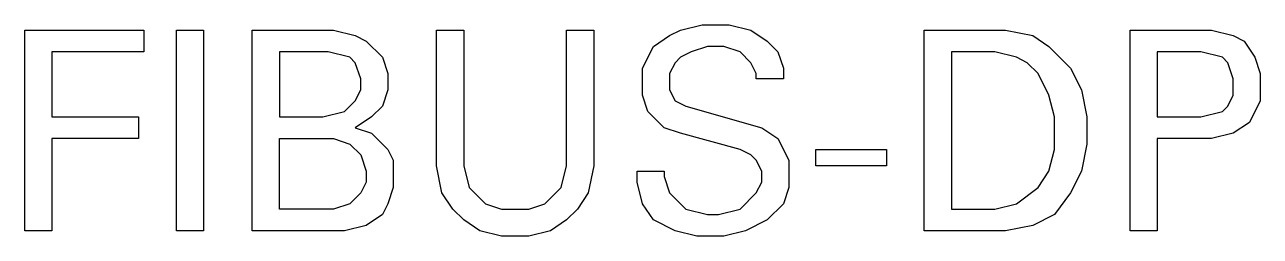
# Model space of a CAD drawing. Extents: x 10 to 879, y 6 to 221.
# Drawn here: x 604.05 to 613.95, y 155.07 to 156.76 of the extents above; entities that cross this region are included whole.
import ezdxf

# ---------------------------------------------------------------- set-up
doc = ezdxf.new("R2010")
doc.units = 0
doc.header["$LTSCALE"] = 5
doc.header["$MEASUREMENT"] = 0
doc.layers.get('0').update_dxf_attribs({"linetype": 'CONTINUOUS'})

msp = doc.modelspace()

# ---------------------------------------------------------------- linework, layer by layer
at = {"color": 7, "linetype": 'Continuous'}
for p, q in [((604.0456, 155.1135), (604.0456, 156.721)), ((604.0456, 156.721), (605.0014, 156.721)), ((605.0014, 156.721), (605.0014, 156.5472)), ((605.2621, 155.1135), (605.2621, 156.721)), ((605.2621, 156.721), (605.4793, 156.721)), ((605.4793, 156.721), (605.4793, 155.1135)), ((605.8704, 155.1135), (605.8704, 156.721)), ((605.8704, 156.721), (606.5221, 156.721)), ((606.5221, 156.721), (606.6958, 156.6776)), ((607.3475, 155.6348), (607.3475, 156.721)), ((607.3475, 156.721), (607.5648, 156.721)), ((607.5648, 156.721), (607.5648, 155.6348)), ((608.3903, 155.6348), (608.3903, 156.721)), ((608.3903, 156.721), (608.6075, 156.721)), ((608.6075, 156.721), (608.6075, 155.6348)), ((609.2157, 156.6776), (609.3026, 156.721)), ((609.3026, 156.721), (609.4764, 156.7645)), ((609.4764, 156.7645), (609.6937, 156.7645)), ((609.6937, 156.7645), (609.8674, 156.721)), ((609.8674, 156.721), (609.9978, 156.6341)), ((611.2577, 155.1135), (611.2577, 156.721)), ((611.2577, 156.721), (611.9094, 156.721)), ((611.9094, 156.721), (612.1267, 156.6776)), ((612.9087, 155.1135), (612.9087, 156.721)), ((612.9087, 156.721), (613.5604, 156.721)), ((613.5604, 156.721), (613.7342, 156.6776)), ((606.6958, 156.6776), (606.7827, 156.6341)), ((606.7827, 156.6341), (606.9131, 156.5038)), ((609.0854, 156.5907), (609.2157, 156.6776)), ((609.9978, 156.6341), (610.0847, 156.5472)), ((612.1267, 156.6776), (612.257, 156.5907)), ((613.7342, 156.6776), (613.8211, 156.6341)), ((613.8211, 156.6341), (613.908, 156.5038)), ((604.2628, 156.5472), (604.2628, 156.0259)), ((605.0014, 156.5472), (604.2628, 156.5472)), ((606.0876, 156.5472), (606.0876, 156.0259)), ((606.4786, 156.5472), (606.0876, 156.5472)), ((606.6524, 156.5038), (606.4786, 156.5472)), ((608.9985, 156.4169), (609.0854, 156.5907)), ((609.3895, 156.5472), (609.3026, 156.5038)), ((609.5199, 156.5907), (609.3895, 156.5472)), ((609.6502, 156.5907), (609.5199, 156.5907)), ((609.7805, 156.5472), (609.6502, 156.5907)), ((609.8674, 156.4603), (609.7805, 156.5472)), ((610.0847, 156.5472), (610.1281, 156.4169)), ((611.475, 156.5472), (611.475, 155.2873)), ((611.8225, 156.5472), (611.475, 156.5472)), ((611.9963, 156.5038), (611.8225, 156.5472)), ((612.257, 156.5907), (612.4308, 156.4169)), ((613.1259, 156.5472), (613.1259, 156.0259)), ((613.4735, 156.5472), (613.1259, 156.5472)), ((613.6473, 156.5038), (613.4735, 156.5472)), ((606.6958, 156.4603), (606.6524, 156.5038)), ((606.7393, 156.33), (606.6958, 156.4603)), ((606.9131, 156.5038), (606.9565, 156.3734)), ((608.9985, 156.1996), (608.9985, 156.4169)), ((609.2592, 156.4603), (609.2157, 156.3734)), ((609.3026, 156.5038), (609.2592, 156.4603)), ((609.9109, 156.3734), (609.8674, 156.4603)), ((610.1281, 156.4169), (610.1281, 156.33)), ((612.0832, 156.4603), (611.9963, 156.5038)), ((612.1701, 156.3734), (612.0832, 156.4603)), ((612.4308, 156.4169), (612.5177, 156.2431)), ((613.6907, 156.4603), (613.6473, 156.5038)), ((613.7342, 156.33), (613.6907, 156.4603)), ((613.908, 156.5038), (613.9514, 156.3734)), ((606.7393, 156.2431), (606.7393, 156.33)), ((606.9565, 156.3734), (606.9565, 156.2431)), ((609.2157, 156.3734), (609.2157, 156.2431)), ((609.9109, 156.33), (609.9109, 156.3734)), ((610.1281, 156.33), (609.9109, 156.33)), ((612.257, 156.1996), (612.1701, 156.3734)), ((613.7342, 156.1996), (613.7342, 156.33)), ((613.9514, 156.3734), (613.9514, 156.1562)), ((606.6958, 156.1562), (606.7393, 156.2431)), ((606.9565, 156.2431), (606.9131, 156.1128)), ((609.2157, 156.2431), (609.2592, 156.1562)), ((612.5177, 156.2431), (612.5611, 156.0259)), ((606.6089, 156.0693), (606.6958, 156.1562)), ((609.042, 156.0693), (608.9985, 156.1996)), ((609.2592, 156.1562), (609.3461, 156.1128)), ((612.3005, 156.0259), (612.257, 156.1996)), ((613.6907, 156.1128), (613.7342, 156.1996)), ((613.9514, 156.1562), (613.8645, 155.9824)), ((604.2628, 156.0259), (604.958, 156.0259)), ((604.958, 156.0259), (604.958, 155.8521)), ((606.0876, 156.0259), (606.4352, 156.0259)), ((606.4352, 156.0259), (606.6089, 156.0693)), ((606.8262, 156.0259), (606.6958, 155.939)), ((606.9131, 156.1128), (606.8262, 156.0259)), ((609.1723, 155.939), (609.042, 156.0693)), ((609.3461, 156.1128), (609.9543, 155.939)), ((612.3005, 155.7652), (612.3005, 156.0259)), ((612.5611, 156.0259), (612.5611, 155.8086)), ((613.1259, 156.0259), (613.4735, 156.0259)), ((613.4735, 156.0259), (613.6473, 156.0693)), ((613.6473, 156.0693), (613.6907, 156.1128)), ((606.6958, 155.939), (606.8262, 155.8955)), ((609.3026, 155.8955), (609.1723, 155.939)), ((609.9543, 155.939), (610.0847, 155.8521)), ((613.8645, 155.9824), (613.7342, 155.8955)), ((604.2628, 155.8521), (604.2628, 155.1135)), ((604.958, 155.8521), (604.2628, 155.8521)), ((606.0876, 155.2873), (606.0876, 155.8521)), ((606.0876, 155.8521), (606.5221, 155.8521)), ((606.5221, 155.8521), (606.6524, 155.8086)), ((606.8262, 155.8955), (606.9565, 155.7652)), ((609.7805, 155.7652), (609.3026, 155.8955)), ((610.0847, 155.8521), (610.1716, 155.6783)), ((613.1259, 155.8521), (613.1259, 155.1135)), ((613.5604, 155.8521), (613.1259, 155.8521)), ((613.7342, 155.8955), (613.5604, 155.8521)), ((606.6524, 155.8086), (606.7393, 155.7217)), ((606.7393, 155.7217), (606.7827, 155.5914)), ((606.9565, 155.7652), (607, 155.6783)), ((609.8674, 155.7217), (609.7805, 155.7652)), ((609.9109, 155.6783), (609.8674, 155.7217)), ((610.3888, 155.6348), (610.3888, 155.7652)), ((610.3888, 155.7652), (610.9536, 155.7652)), ((610.9536, 155.7652), (610.9536, 155.6348)), ((612.257, 155.5914), (612.3005, 155.7652)), ((612.5611, 155.8086), (612.5177, 155.5914)), ((607, 155.6783), (607, 155.4611)), ((607.391, 155.4176), (607.3475, 155.6348)), ((607.5648, 155.6348), (607.6082, 155.4611)), ((608.3468, 155.4611), (608.3903, 155.6348)), ((608.6075, 155.6348), (608.564, 155.4176)), ((609.9543, 155.5914), (609.9109, 155.6783)), ((610.1716, 155.6783), (610.1716, 155.4611)), ((610.9536, 155.6348), (610.3888, 155.6348)), ((606.7827, 155.5914), (606.7827, 155.5045)), ((608.9551, 155.5045), (608.9551, 155.5914)), ((608.9551, 155.5914), (609.1723, 155.5914)), ((609.1723, 155.5914), (609.1723, 155.5479)), ((609.1723, 155.5479), (609.2157, 155.4176)), ((609.9543, 155.5045), (609.9543, 155.5914)), ((612.1701, 155.4611), (612.257, 155.5914)), ((612.5177, 155.5914), (612.4308, 155.4176)), ((606.7827, 155.5045), (606.7393, 155.4176)), ((607, 155.4611), (606.9565, 155.3307)), ((607.6082, 155.4611), (607.7386, 155.3307)), ((608.2165, 155.3307), (608.3468, 155.4611)), ((608.9985, 155.3307), (608.9551, 155.5045)), ((609.9109, 155.4176), (609.9543, 155.5045)), ((610.1716, 155.4611), (610.1281, 155.3307)), ((611.9963, 155.3307), (612.1701, 155.4611)), ((606.6524, 155.3307), (606.5221, 155.2873)), ((606.7393, 155.4176), (606.6524, 155.3307)), ((606.9565, 155.3307), (606.9131, 155.2438)), ((607.4779, 155.2873), (607.391, 155.4176)), ((607.7386, 155.3307), (607.8689, 155.2873)), ((608.0861, 155.2873), (608.2165, 155.3307)), ((608.564, 155.4176), (608.4771, 155.2873)), ((609.0854, 155.2004), (608.9985, 155.3307)), ((609.2157, 155.4176), (609.3461, 155.2873)), ((609.7805, 155.2873), (609.9109, 155.4176)), ((610.1281, 155.3307), (609.9978, 155.2004)), ((611.8225, 155.2873), (611.9963, 155.3307)), ((612.4308, 155.4176), (612.3005, 155.2438)), ((606.5221, 155.2873), (606.0876, 155.2873)), ((606.9131, 155.2438), (606.7827, 155.1569)), ((607.5648, 155.2004), (607.4779, 155.2873)), ((607.8689, 155.2873), (608.0861, 155.2873)), ((608.4771, 155.2873), (608.3903, 155.2004)), ((609.3461, 155.2873), (609.5199, 155.2438)), ((609.5199, 155.2438), (609.6068, 155.2438)), ((609.6068, 155.2438), (609.7805, 155.2873)), ((611.475, 155.2873), (611.8225, 155.2873)), ((612.3005, 155.2438), (612.1267, 155.1569)), ((606.7827, 155.1569), (606.6089, 155.1135)), ((607.6951, 155.1135), (607.5648, 155.2004)), ((608.3903, 155.2004), (608.2599, 155.1135)), ((609.2592, 155.1135), (609.0854, 155.2004)), ((609.9978, 155.2004), (609.824, 155.1135)), ((612.1267, 155.1569), (611.9094, 155.1135)), ((604.2628, 155.1135), (604.0456, 155.1135)), ((605.4793, 155.1135), (605.2621, 155.1135)), ((606.6089, 155.1135), (605.8704, 155.1135)), ((607.8689, 155.07), (607.6951, 155.1135)), ((608.0861, 155.07), (607.8689, 155.07)), ((608.2599, 155.1135), (608.0861, 155.07)), ((609.433, 155.07), (609.2592, 155.1135)), ((609.6502, 155.07), (609.433, 155.07)), ((609.824, 155.1135), (609.6502, 155.07)), ((611.9094, 155.1135), (611.2577, 155.1135)), ((613.1259, 155.1135), (612.9087, 155.1135))]:
    msp.add_line(p, q, dxfattribs=at)

doc.saveas('drawing.dxf')
